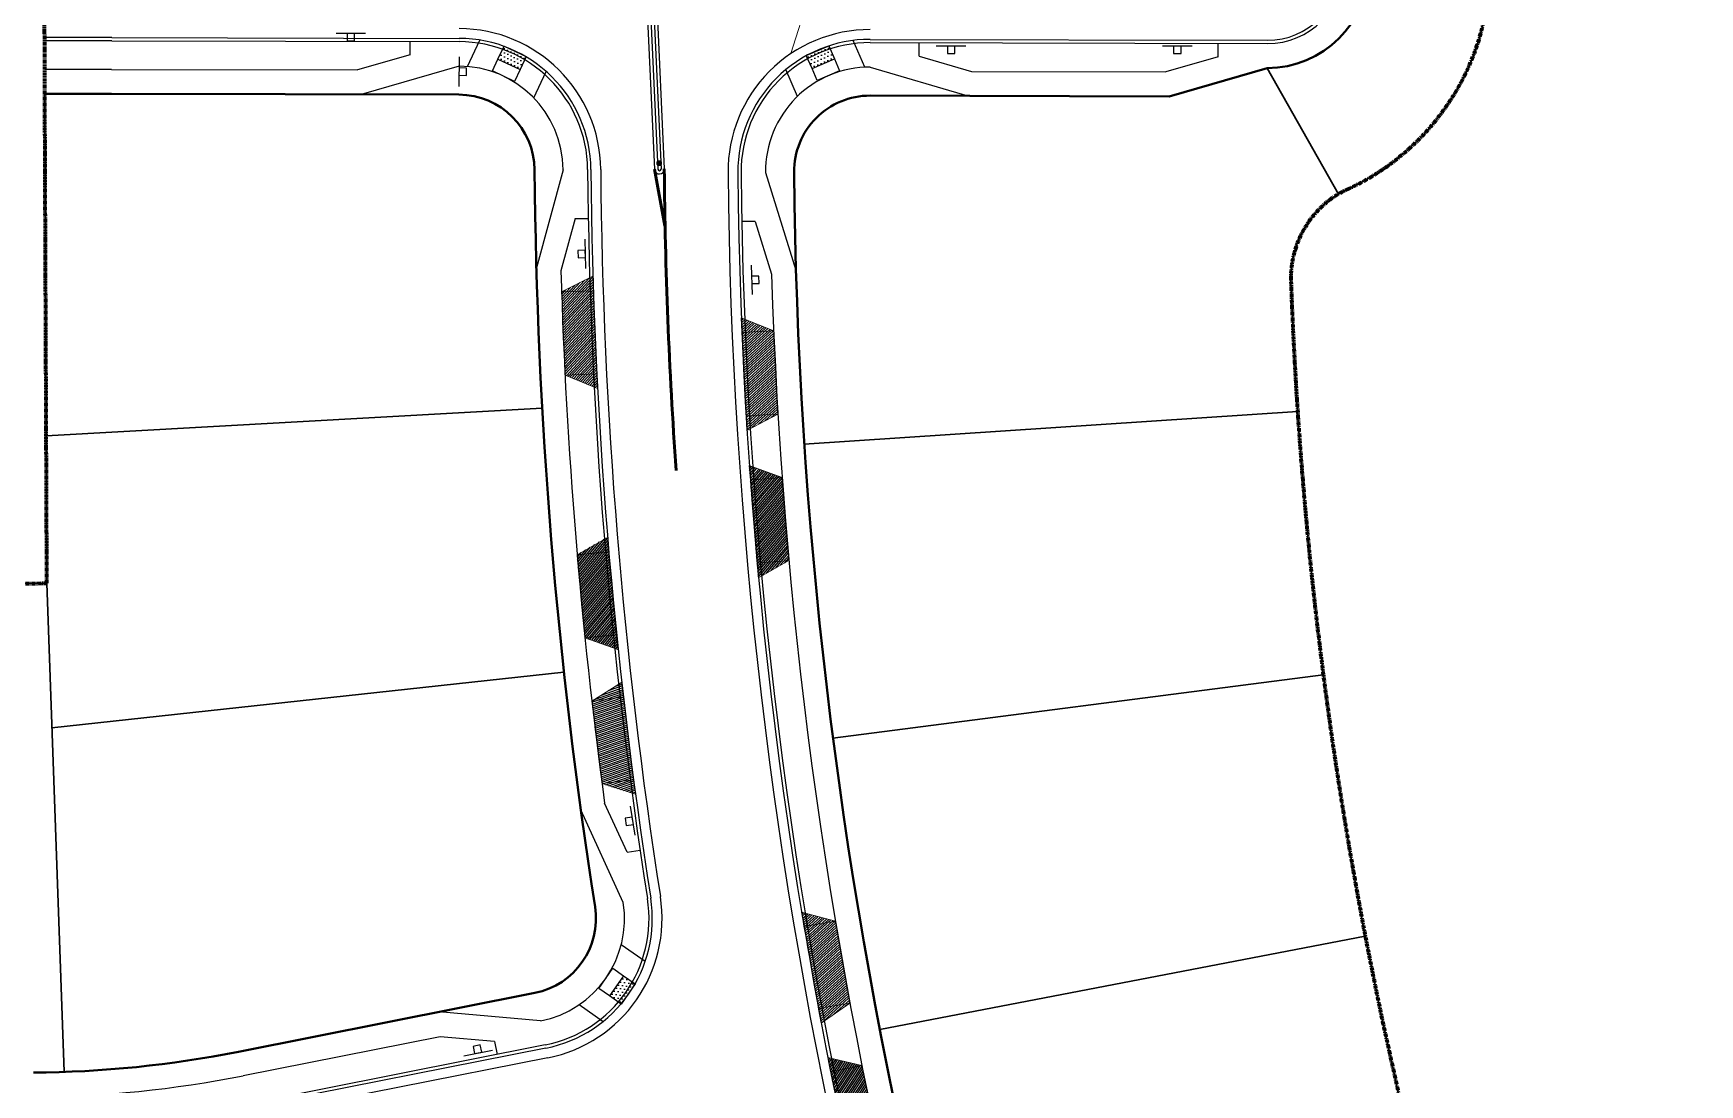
# Model space of a CAD drawing. Header units: feet. Extents: x 627 to 1424, y 217 to 1375.
# Drawn here: x 967.1 to 1307.6, y 985.8 to 1200.6 of the extents above; entities that cross this region are included whole.
import ezdxf
from ezdxf.enums import TextEntityAlignment as Align

# ---------------------------------------------------------------- set-up
doc = ezdxf.new("R2010")
doc.units = ezdxf.units.FT
doc.header["$MEASUREMENT"] = 0
doc.linetypes.add('PHANTOM2', pattern=[1.25, 0.625, -0.125, 0.125, -0.125, 0.125, -0.125])
for name, color, linetype, lineweight in [('C-ROAD-BLRD', 4, 'Continuous', 18), ('C-ROAD-DRWY', 1, 'Continuous', 18), ('C-ROAD-DRWY-PATT', 254, 'Continuous', 25), ('C-ROAD-RAMP', 2, 'Continuous', 25), ('C-ROAD-SIGN', 2, 'Continuous', 25), ('C-ROAD-STRP-D22', 4, 'Continuous', 50), ('C-ROAD-STRP-XWLK', 1, 'Continuous', 18), ('V-BNDY-PHAS-LINE', 171, 'PHANTOM2', 100), ('V-PROP-LINE', 3, 'Continuous', 30), ('V-ROAD-ROW', 4, 'Continuous', 40), ('V-ROAD-SWLK', 6, 'Continuous', 25)]:
    doc.layers.add(name, color=color, linetype=linetype, lineweight=lineweight)
for name, color, linetype in [('V-ROAD-CURB-FOC', 103, 'Continuous'), ('V-ROAD-CURB-LIP', 1, 'Continuous'), ('V-ROAD-CURB-TBC', 2, 'Continuous')]:
    doc.layers.add(name, color=color, linetype=linetype)
pattern_1 = [(42.415322789, (-6687748.25144, -2007624.2735), (-0.252937444082, 0.276853118785), [])]

# ---------------------------------------------------------------- blocks, each defined once
blk = doc.blocks.new('BOLLARD')
for p, q in [((-0.5, 0.01), (-0.01, 0.5)), ((-0.49, 0.11), (-0.11, 0.49)), ((-0.49, -0.07), (0.07, 0.49)), ((-0.48, -0.14), (0.14, 0.48)), ((-0.46, -0.2), (0.2, 0.46)), ((-0.44, 0.24), (-0.24, 0.44)), ((-0.43, -0.26), (0.26, 0.43)), ((-0.39, -0.31), (0.31, 0.39)), ((-0.35, -0.35), (0.35, 0.35)), ((-0.31, -0.39), (0.39, 0.31)), ((-0.26, -0.43), (0.43, 0.26)), ((-0.2, -0.46), (0.46, 0.2)), ((-0.14, -0.48), (0.48, 0.14)), ((-0.07, -0.49), (0.49, 0.07)), ((0.01, -0.5), (0.5, -0.01)), ((0.11, -0.49), (0.49, -0.11)), ((0.24, -0.44), (0.44, -0.24))]:
    blk.add_line(p, q)
blk.add_circle((0, 0), 0.5)
blk = doc.blocks.new('SIGN')
blk.add_line((3, 0), (-3, 0))
blk.add_lwpolyline([(0.75, 0), (-0.75, 0), (-0.75, -1.5), (0.75, -1.5)], close=True)
at = {"flags": 1}
blk.add_attdef('CODE', text='', height=0.2, dxfattribs=at).set_placement((0, -0.75), align=Align.MIDDLE_CENTER)

msp = doc.modelspace()

# ---------------------------------------------------------------- hatches: boundary and pattern name
at = {"layer": 'C-ROAD-DRWY-PATT'}
h = msp.add_hatch(dxfattribs=at)
h.set_pattern_fill('ANSI31', color=256, scale=3, angle=2.2291, style=0)
h.set_pattern_definition([(47.229, (1080.9958, 1124.99724), (-0.275278, 0.254651), [])])
h.paths.add_polyline_path([(1075.76, 1130.79), (1082.37, 1128.06, -0.000023), (1081.44, 1151.04), (1075.07, 1147.78, -0.000001)])
h = msp.add_hatch(dxfattribs=at)
h.set_pattern_fill('ANSI31', color=256, scale=3, angle=-2.5847, style=0)
h.set_pattern_definition(pattern_1)
h.paths.add_polyline_path([(1119.25, 1122.83), (1112.91, 1119.51, 0.000023), (1111.75, 1142.48), (1118.4, 1139.81, 0.000001)])
h = msp.add_hatch(dxfattribs=at)
h.set_pattern_fill('ANSI31', color=256, scale=3, angle=184.5808, style=0)
h.set_pattern_definition([(229.5808, (1114.64324, 1115.43397), (0.285495, -0.243141), [])])
h.paths.add_polyline_path([(1121.5, 1092.92), (1115.26, 1089.4, 0.000023), (1113.39, 1112.32), (1120.12, 1109.86, 0.000001)])
h = msp.add_hatch(dxfattribs=at)
h.set_pattern_fill('ANSI31', color=256, scale=3, angle=5.2475, style=0)
h.set_pattern_definition([(50.2475, (1085.35976, 1071.6274), (-0.288305, 0.2398024), [])])
h.paths.add_polyline_path([(1079.82, 1077.14), (1086.57, 1074.75, -0.000023), (1084.44, 1097.65), (1078.24, 1094.06, -0.000001)])
h = msp.add_hatch(dxfattribs=at)
h.set_pattern_fill('ANSI31', color=256, scale=3, angle=154.1237, style=0)
h.set_pattern_definition([(199.123704172, (-6687745.6415, -2007625.94112), (0.12285330424, -0.354305046023), [])])
h.paths.add_polyline_path([(1083.32, 1047.34), (1090.14, 1045.17, -0.000023), (1087.31, 1067.99), (1081.23, 1064.21, -0.000001)])
h = msp.add_hatch(dxfattribs=at)
h.set_pattern_fill('ANSI31', color=256, scale=3, angle=-2.5847, style=0)
h.set_pattern_definition(pattern_1)
h.paths.add_polyline_path([(1133.96, 1002.51), (1128.08, 998.42, 0.000023), (1124.08, 1021.07), (1131.01, 1019.25, 0.000001)])
h = msp.add_hatch(dxfattribs=at)
h.set_pattern_fill('ANSI31', color=256, scale=3, angle=191.6833, style=0)
h.set_pattern_definition([(236.6833, (1130.29702, 994.595), (0.313368, -0.2059747), [])])
h.paths.add_polyline_path([(1139.88, 973.1), (1134.13, 968.84, 0.000023), (1129.44, 991.35), (1136.42, 989.74, 0.000001)])
at = {"layer": 'C-ROAD-RAMP'}
h = msp.add_hatch(dxfattribs=at)
h.set_pattern_fill('DOTS', color=256, scale=12, angle=514.6802, style=0)
h.set_pattern_definition([(154.6802, (1051.9128, 1168.0662), (-0.659728, -0.517575), [0, -0.75])])
edge = h.paths.add_edge_path()
edge.add_line((1062.06, 1195.35), (1063.31, 1198))
edge.add_arc((1307.71, 1708.73), 566.19, 244.4272, 244.9332)
edge.add_line((1067.83, 1195.87), (1066.58, 1193.21))
edge.add_line((1066.58, 1193.21), (1062.06, 1195.35))
h = msp.add_hatch(dxfattribs=at)
h.set_pattern_fill('DOTS', color=256, scale=12, angle=563.4387, style=0)
h.set_pattern_definition([(203.4387, (1140.0449, 1167.7983), (-0.045731, -0.837278), [0, -0.75])])
edge = h.paths.add_edge_path()
edge.add_line((1126.22, 1193.41), (1125.05, 1196.11))
edge.add_arc((902.13, 1716.56), 566.19, 293.1857, 293.6917)
edge.add_line((1129.63, 1198.09), (1130.8, 1195.4))
edge.add_line((1130.8, 1195.4), (1126.22, 1193.41))
h = msp.add_hatch(dxfattribs=at)
h.set_pattern_fill('DOTS', color=256, scale=12, angle=415.0635, style=0)
h.set_pattern_definition([(55.0635, (1062.4868, 1022.63356), (-0.40009, 0.736922), [0, -0.75])])
edge = h.paths.add_edge_path()
edge.add_line((1087.69, 1008.08), (1090.1, 1006.39))
edge.add_arc((1552.82, 680.11), 566.19, 144.8105, 145.3165)
edge.add_line((1087.24, 1002.29), (1084.83, 1003.98))
edge.add_line((1084.83, 1003.98), (1087.69, 1008.08))

# ---------------------------------------------------------------- linework, layer by layer
at = {"layer": 'C-ROAD-DRWY'}
for p, q in [((1075.07, 1147.78), (1081.56, 1148.04)), ((1118.4, 1139.81), (1111.9, 1139.48)), ((1075.76, 1130.79), (1082.25, 1131.05)), ((1119.25, 1122.83), (1112.76, 1122.5)), ((1120.12, 1109.86), (1113.64, 1109.33)), ((1078.24, 1094.06), (1084.71, 1094.67)), ((1121.5, 1092.92), (1115.02, 1092.39)), ((1079.82, 1077.14), (1086.3, 1077.74)), ((1081.23, 1064.21), (1087.68, 1065.01)), ((1083.32, 1047.34), (1089.77, 1048.14)), ((1131.01, 1019.25), (1124.6, 1018.12)), ((1133.96, 1002.51), (1127.56, 1001.38)), ((1136.42, 989.74), (1130.05, 988.42))]:
    msp.add_line(p, q, dxfattribs=at)
at = {"layer": 'C-ROAD-DRWY', "flags": 128}
for points in [[(1075.76, 1130.79, 0.000001), (1075.07, 1147.78), (1081.44, 1151.04, 0.000023), (1082.37, 1128.06), (1075.76, 1130.79)], [(1119.25, 1122.83, -0.000001), (1118.4, 1139.81), (1111.75, 1142.48, -0.000023), (1112.91, 1119.51), (1119.25, 1122.83)], [(1120.12, 1109.86, 0.000001), (1121.5, 1092.92), (1115.26, 1089.4, 0.000023), (1113.39, 1112.32), (1120.12, 1109.86)], [(1079.82, 1077.14, 0.000001), (1078.24, 1094.06), (1084.44, 1097.65, 0.000023), (1086.57, 1074.75), (1079.82, 1077.14)], [(1081.23, 1064.21, -0.000001), (1083.32, 1047.34), (1090.14, 1045.17, -0.000023), (1087.31, 1067.99), (1081.23, 1064.21)], [(1133.96, 1002.51, -0.000001), (1131.01, 1019.25), (1124.08, 1021.07, -0.000023), (1128.08, 998.42), (1133.96, 1002.51)], [(1136.42, 989.74, 0.000001), (1139.88, 973.1), (1134.13, 968.84, 0.000023), (1129.44, 991.35), (1136.42, 989.74)]]:
    msp.add_lwpolyline(points, format="xyb", dxfattribs=at)
at = {"layer": 'C-ROAD-RAMP'}
for p, q in [((1055.81, 1193.84), (1058.36, 1199.24)), ((1136.99, 1193.69), (1134.62, 1199.17)), ((1060.91, 1192.94), (1062.06, 1195.35)), ((1062.06, 1195.35), (1063.31, 1198)), ((1067.83, 1195.86), (1066.58, 1193.21)), ((1126.22, 1193.41), (1125.05, 1196.1)), ((1129.64, 1198.09), (1130.8, 1195.4)), ((1130.8, 1195.4), (1131.87, 1192.95)), ((1065.43, 1190.8), (1060.91, 1192.94)), ((1066.58, 1193.21), (1065.43, 1190.8)), ((1069.37, 1187.43), (1071.92, 1192.82)), ((1123.23, 1187.72), (1120.86, 1193.2)), ((1127.28, 1190.96), (1126.22, 1193.41)), ((1131.87, 1192.95), (1127.28, 1190.96)), ((1087.25, 1014.48), (1092.14, 1011.07)), ((1082.64, 1005.51), (1085.5, 1009.6)), ((1085.5, 1009.6), (1087.69, 1008.08)), ((1087.69, 1008.08), (1090.1, 1006.4)), ((1084.83, 1003.98), (1082.64, 1005.51)), ((1078.66, 1002.19), (1083.55, 998.77)), ((1087.23, 1002.3), (1084.83, 1003.98))]:
    msp.add_line(p, q, dxfattribs=at)
at = {"layer": 'C-ROAD-RAMP', "flags": 128}
for points in [[(1062.06, 1195.35), (1066.58, 1193.21)], [(1063.31, 1198), (1067.83, 1195.86)], [(1125.05, 1196.1), (1129.64, 1198.09)], [(1126.22, 1193.41), (1130.8, 1195.4)], [(1087.69, 1008.08), (1084.83, 1003.98)], [(1090.1, 1006.4), (1087.23, 1002.3)]]:
    msp.add_lwpolyline(points, dxfattribs=at)
at = {"layer": 'C-ROAD-STRP-D22'}
msp.add_line((1094.05, 1172.84), (1096.16, 1161.28), dxfattribs=at)
at = {"layer": 'C-ROAD-STRP-D22', "flags": 128}
msp.add_lwpolyline([(1096.05, 1172.93, 0.015524), (1098.45, 1111.33, 1.00139)], format="xyb", dxfattribs=at)
at = {"layer": 'C-ROAD-STRP-XWLK'}
msp.add_line((1135.53, 1239.57), (1121.9, 1196.47), dxfattribs=at)
at = {"layer": 'V-BNDY-PHAS-LINE'}
msp.add_lwpolyline([(636.21, 294.96), (630.6, 1086.81), (969.9, 1088.26), (969.48, 1188.25), (969.34, 1241.25, -0.001242), (983.24, 1241.25), (1043.16, 1241.11, 0.414214), (1058.69, 1256.58), (1058.88, 1333.07), (1141.05, 1332.88), (1141.06, 1340.88), (1265.06, 1340.58), (1264.76, 1214.08, -0.292039), (1235.69, 1168.79, 0.302424), (1224.07, 1149.91, 0.101871), (1307.32, 808.02)], format="xyb", dxfattribs=at)
at = {"layer": 'V-PROP-LINE'}
for p, q in [((1219.21, 1193.52), (1233.76, 1167.77)), ((969.9, 1088.26), (969.48, 1188.25)), ((969.77, 1118.37), (1071.11, 1124.02)), ((1225.43, 1123.36), (1124.65, 1116.68)), ((969.9, 1088.26), (630.6, 1086.81)), ((969.9, 1088.26), (973.41, 988.42)), ((970.94, 1058.75), (1075.54, 1070.13)), ((1230.68, 1069.55), (1130.51, 1056.63)), ((1239.25, 1016.16), (1140.08, 997.07))]:
    msp.add_line(p, q, dxfattribs=at)
for centre, radius, start, end in [((1214.76, 1214.2), 50, 294.744, 359.8635), ((1244.06, 1150.63), 20, 114.744, 182.0503), ((2096.02, 1181.13), 872.5, 182.05032, 205.31725)]:
    msp.add_arc(centre, radius, start, end, dxfattribs=at)
at = {"layer": 'V-ROAD-CURB-FOC'}
for p, q in [((1090.19, 1256.39), (1094.05, 1172.84)), ((1092.19, 1256.43), (1096.05, 1172.93)), ((983.14, 1199.75), (1054.12, 1199.59)), ((1138.12, 1199.39), (1219.23, 1199.19)), ((1071.84, 993.29), (1011.29, 981.28))]:
    msp.add_line(p, q, dxfattribs=at)
for centre, radius, start, end in [((1219.26, 1214.19), 15, 269.8635, 89.8635), ((976.58, -1556.74), 2756.5, 89.86349, 90.14823), ((1054.05, 1172.59), 27, 0.4698, 89.8635), ((1138.06, 1172.39), 27, 89.8635, 180.523), ((2096.02, 1181.13), 1015, 180.46982, 188.90844), ((1095.05, 1172.88), 1, 182.6447, 2.6447), ((2096.02, 1181.13), 985, 180.52299, 205.31725), ((1066.59, 1019.77), 27, 281.2185, 8.9084)]:
    msp.add_arc(centre, radius, start, end, dxfattribs=at)
at = {"layer": 'V-ROAD-CURB-LIP'}
msp.add_line((1072.23, 991.32), (1011.67, 979.31), dxfattribs=at)
at = {"layer": 'V-ROAD-CURB-LIP', "ltscale": 1.5}
for centre, radius, start, end in [((1054.05, 1172.59), 29, 0.4698, 89.8635), ((1138.06, 1172.39), 29, 89.8635, 180.523), ((2096.02, 1181.13), 1013, 180.46982, 188.90844), ((2096.02, 1181.13), 987, 180.52299, 205.31725)]:
    msp.add_arc(centre, radius, start, end, dxfattribs=at)
at = {"layer": 'V-ROAD-CURB-LIP'}
msp.add_arc((1066.59, 1019.77), 29, 281.2185, 8.9084, dxfattribs=at)
at = {"layer": 'V-ROAD-CURB-TBC'}
for p, q in [((1090.86, 1256.4), (1094.72, 1172.87)), ((1091.52, 1256.42), (1095.38, 1172.9)), ((983.14, 1199.08), (1054.11, 1198.92)), ((1138.12, 1198.72), (1219.23, 1198.52)), ((1071.71, 993.94), (1011.15, 981.93))]:
    msp.add_line(p, q, dxfattribs=at)
for centre, radius, start, end in [((1219.26, 1214.19), 15.67, 269.8635, 89.8635), ((976.58, -1556.74), 2755.83, 89.86349, 90.14823), ((1054.05, 1172.59), 26.33, 0.4698, 89.8635), ((1138.06, 1172.39), 26.33, 89.8635, 180.523), ((2096.02, 1181.13), 1015.67, 180.46982, 188.90844), ((1095.05, 1172.88), 0.33, 182.6447, 2.6447), ((2096.02, 1181.13), 984.33, 180.52299, 205.31725), ((1066.59, 1019.77), 26.33, 281.2185, 8.9084)]:
    msp.add_arc(centre, radius, start, end, dxfattribs=at)
at = {"layer": 'V-ROAD-ROW'}
for p, q in [((1219.21, 1193.52), (1199.2, 1187.74)), ((983.12, 1188.25), (1054.09, 1188.09)), ((1138.09, 1187.89), (1199.2, 1187.74)), ((1069.6, 1004.57), (1009.05, 992.56))]:
    msp.add_line(p, q, dxfattribs=at)
for centre, radius, start, end in [((1219.26, 1214.19), 20.67, 269.8635, 89.8635), ((976.58, -1556.74), 2745, 89.86349, 90.14823), ((1054.05, 1172.59), 15.5, 0.4698, 89.8635), ((1138.06, 1172.39), 15.5, 89.8635, 180.523), ((2096.02, 1181.13), 1026.5, 180.46982, 188.90844), ((2096.02, 1181.13), 973.5, 180.52299, 205.31725), ((1066.59, 1019.77), 15.5, 281.2185, 8.9084), ((965.57, 1211.79), 223.5, 270.4012, 281.2185)]:
    msp.add_arc(centre, radius, start, end, dxfattribs=at)
at = {"layer": 'V-ROAD-SWLK'}
for p, q in [((1044.11, 1196.23), (1044.11, 1198.94)), ((1148.11, 1195.98), (1148.12, 1198.69)), ((1209.22, 1195.84), (1209.23, 1198.55)), ((1044.11, 1196.23), (1033.39, 1193.14)), ((1148.11, 1195.98), (1158.82, 1192.84)), ((1209.22, 1195.84), (1198.5, 1192.74)), ((983.13, 1193.25), (1033.39, 1193.14)), ((1054.1, 1193.92), (1034.09, 1188.13)), ((1138.11, 1193.72), (1158.09, 1187.84)), ((1158.82, 1192.84), (1198.5, 1192.74)), ((1219.21, 1193.52), (1199.2, 1187.74)), ((1075.38, 1172.76), (1069.91, 1152.72)), ((1116.73, 1172.19), (1122.94, 1152.25)), ((1077.84, 1162.78), (1074.93, 1152.11)), ((1077.84, 1162.78), (1080.51, 1162.8)), ((1114.61, 1162.17), (1111.87, 1162.15)), ((1114.61, 1162.17), (1117.97, 1151.41)), ((1087.66, 1023.07), (1078.99, 1041.96)), ((1088.46, 1033.32), (1083.85, 1043.37)), ((1088.46, 1033.32), (1091.1, 1033.73)), ((1070.74, 998.85), (1049.98, 1000.68)), ((1050.26, 995.63), (1010.02, 987.65)), ((1061.37, 994.65), (1050.26, 995.63)), ((1061.37, 994.65), (1061.9, 992))]:
    msp.add_line(p, q, dxfattribs=at)
for centre, radius, start, end in [((1219.26, 1214.19), 20.67, 269.8635, 89.8635), ((976.58, -1556.74), 2750, 89.86349, 90.14823), ((1054.05, 1172.59), 21.33, 0.4698, 89.8635), ((1138.06, 1172.39), 21.33, 89.8635, 180.523), ((2096.02, 1181.13), 1021.5, 181.62772, 187.75054), ((2096.02, 1181.13), 978.5, 181.74037, 205.31725), ((1066.59, 1019.77), 21.33, 281.2185, 8.9084), ((965.57, 1211.79), 228.5, 270.4012, 281.2185)]:
    msp.add_arc(centre, radius, start, end, dxfattribs=at)

# ---------------------------------------------------------------- block references
at = {"layer": 'C-ROAD-BLRD'}
msp.add_blockref('BOLLARD', (1094.99, 1174.09), dxfattribs=at)
at = {"layer": 'C-ROAD-SIGN'}
for p in [(1032.03, 1200.58), (1154.62, 1197.97), (1200.86, 1197.97)]:
    msp.add_blockref('SIGN', p, dxfattribs=at)
for p, rotation in [((1054.1, 1192.79), 89.863485541646), ((1079.93, 1155.56), 271.6605605858855), ((1113.9, 1150.24), 91.69588622192674), ((1089.62, 1039.75), 278.9084412383075), ((1058.01, 992.32), 191.2184938559612)]:
    msp.add_blockref('SIGN', p, dxfattribs=dict(at, rotation=rotation))

doc.saveas('drawing.dxf')
